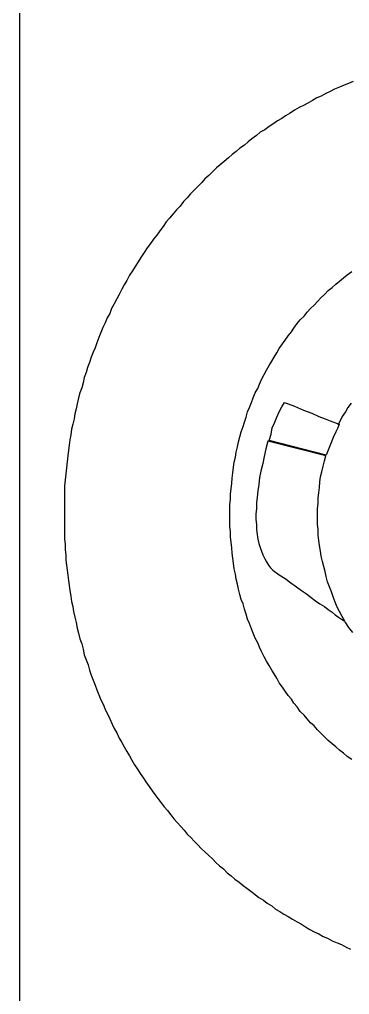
# Model space of a CAD drawing. Extents: x 11 to 591, y 39 to 419.
# Drawn here: x 11.22 to 24.2, y 299.62 to 337.97 of the extents above; entities that cross this region are included whole.
import ezdxf

# ---------------------------------------------------------------- set-up
doc = ezdxf.new("R2010")
doc.units = 0
doc.layers.get('0').update_dxf_attribs({"linetype": 'CONTINUOUS'})

msp = doc.modelspace()

# ---------------------------------------------------------------- linework, layer by layer
at = {"color": 5}
msp.add_line((11.215419, 418.930266), (11.215419, 38.955266), dxfattribs=at)
at = {"color": 3}
for p, q in [((23.615419, 335.230266), (23.440419, 335.130266)), ((23.815419, 335.305266), (23.615419, 335.230266)), ((23.990419, 335.380266), (23.815419, 335.305266)), ((24.165419, 335.455266), (23.990419, 335.380266)), ((24.340419, 335.530266), (24.165419, 335.455266)), ((22.915419, 334.880266), (22.740419, 334.780266)), ((23.090419, 334.955266), (22.915419, 334.880266)), ((23.265419, 335.055266), (23.090419, 334.955266)), ((23.440419, 335.130266), (23.265419, 335.055266)), ((22.215419, 334.505266), (22.040419, 334.405266)), ((22.390419, 334.580266), (22.215419, 334.505266)), ((22.565419, 334.680266), (22.390419, 334.580266)), ((22.740419, 334.780266), (22.565419, 334.680266)), ((21.540419, 334.080266), (21.365419, 333.980266)), ((21.690419, 334.180266), (21.540419, 334.080266)), ((21.865419, 334.280266), (21.690419, 334.180266)), ((22.040419, 334.405266), (21.865419, 334.280266)), ((21.040419, 333.755266), (20.865419, 333.630266)), ((21.190419, 333.855266), (21.040419, 333.755266)), ((21.365419, 333.980266), (21.190419, 333.855266)), ((20.365419, 333.280266), (20.215419, 333.155266)), ((20.540419, 333.405266), (20.365419, 333.280266)), ((20.690419, 333.530266), (20.540419, 333.405266)), ((20.865419, 333.630266), (20.690419, 333.530266)), ((19.890419, 332.905266), (19.740419, 332.780266)), ((20.065419, 333.030266), (19.890419, 332.905266)), ((20.215419, 333.155266), (20.065419, 333.030266)), ((19.440419, 332.530266), (19.265419, 332.380266)), ((19.590419, 332.655266), (19.440419, 332.530266)), ((19.740419, 332.780266), (19.590419, 332.655266)), ((18.965419, 332.130266), (18.815419, 331.980266)), ((19.115419, 332.255266), (18.965419, 332.130266)), ((19.265419, 332.380266), (19.115419, 332.255266)), ((18.665419, 331.830266), (18.515419, 331.705266)), ((18.815419, 331.980266), (18.665419, 331.830266)), ((18.240419, 331.405266), (18.090419, 331.255266)), ((18.390419, 331.555266), (18.240419, 331.405266)), ((18.515419, 331.705266), (18.390419, 331.555266)), ((17.940419, 331.105266), (17.815419, 330.955266)), ((18.090419, 331.255266), (17.940419, 331.105266)), ((17.540419, 330.630266), (17.390419, 330.480266)), ((17.665419, 330.805266), (17.540419, 330.630266)), ((17.815419, 330.955266), (17.665419, 330.805266)), ((17.265419, 330.330266), (17.115419, 330.155266)), ((17.390419, 330.480266), (17.265419, 330.330266)), ((16.865419, 329.830266), (16.740419, 329.655266)), ((16.990419, 330.005266), (16.865419, 329.830266)), ((17.115419, 330.155266), (16.990419, 330.005266)), ((16.615419, 329.480266), (16.490419, 329.330266)), ((16.740419, 329.655266), (16.615419, 329.480266)), ((16.365419, 329.155266), (16.240419, 328.980266)), ((16.490419, 329.330266), (16.365419, 329.155266)), ((16.115419, 328.805266), (15.990419, 328.605266)), ((16.240419, 328.980266), (16.115419, 328.805266)), ((15.890419, 328.430266), (15.765419, 328.255266)), ((15.990419, 328.605266), (15.890419, 328.430266)), ((15.540419, 327.905266), (15.440419, 327.705266)), ((15.665419, 328.080266), (15.540419, 327.905266)), ((15.765419, 328.255266), (15.665419, 328.080266)), ((15.340419, 327.530266), (15.240419, 327.355266)), ((15.440419, 327.705266), (15.340419, 327.530266)), ((15.140419, 327.155266), (15.040419, 326.980266)), ((15.240419, 327.355266), (15.140419, 327.155266)), ((14.940419, 326.780266), (14.840419, 326.605266)), ((15.040419, 326.980266), (14.940419, 326.780266)), ((14.765419, 326.405266), (14.665419, 326.230266)), ((14.840419, 326.605266), (14.765419, 326.405266)), ((14.590419, 326.030266), (14.490419, 325.855266)), ((14.665419, 326.230266), (14.590419, 326.030266)), ((14.415419, 325.655266), (14.340419, 325.455266)), ((14.490419, 325.855266), (14.415419, 325.655266)), ((14.265419, 325.255266), (14.190419, 325.055266)), ((14.340419, 325.455266), (14.265419, 325.255266)), ((14.115419, 324.880266), (14.040419, 324.680266)), ((14.190419, 325.055266), (14.115419, 324.880266)), ((13.965419, 324.480266), (13.890419, 324.280266)), ((14.040419, 324.680266), (13.965419, 324.480266)), ((13.840419, 324.080266), (13.765419, 323.880266)), ((13.890419, 324.280266), (13.840419, 324.080266)), ((13.715419, 323.680266), (13.665419, 323.480266)), ((13.765419, 323.880266), (13.715419, 323.680266)), ((13.665419, 323.480266), (13.590419, 323.280266)), ((13.540419, 323.080266), (13.490419, 322.855266)), ((13.590419, 323.280266), (13.540419, 323.080266)), ((13.440419, 322.655266), (13.390419, 322.455266)), ((13.490419, 322.855266), (13.440419, 322.655266)), ((13.365419, 322.255266), (13.315419, 322.055266)), ((13.390419, 322.455266), (13.365419, 322.255266)), ((13.265419, 321.855266), (13.240419, 321.630266)), ((13.315419, 322.055266), (13.265419, 321.855266)), ((13.190419, 321.430266), (13.165419, 321.230266)), ((13.240419, 321.630266), (13.190419, 321.430266)), ((13.140419, 321.030266), (13.115419, 320.805266)), ((13.165419, 321.230266), (13.140419, 321.030266)), ((13.115419, 320.805266), (12.990419, 319.630266)), ((12.990419, 319.630266), (12.990419, 319.430266)), ((12.990419, 319.430266), (12.990419, 319.205266)), ((12.990419, 319.205266), (12.990419, 318.980266)), ((12.990419, 318.980266), (12.990419, 318.780266)), ((12.990419, 318.780266), (12.990419, 318.555266)), ((12.990419, 318.555266), (12.990419, 318.355266)), ((12.990419, 318.355266), (12.990419, 318.130266)), ((12.990419, 318.130266), (12.990419, 317.930266)), ((12.990419, 317.930266), (12.990419, 317.730266)), ((12.990419, 317.730266), (12.990419, 317.530266)), ((12.990419, 317.530266), (13.015419, 317.330266)), ((13.015419, 317.330266), (13.015419, 317.105266)), ((13.015419, 317.105266), (13.040419, 316.905266)), ((13.040419, 316.905266), (13.040419, 316.705266)), ((13.040419, 316.705266), (13.065419, 316.505266)), ((13.065419, 316.505266), (13.090419, 316.305266)), ((13.090419, 316.305266), (13.115419, 316.105266)), ((13.115419, 316.105266), (13.140419, 315.905266)), ((13.140419, 315.905266), (13.165419, 315.705266)), ((13.165419, 315.705266), (13.190419, 315.505266)), ((13.190419, 315.505266), (13.240419, 315.280266)), ((13.240419, 315.280266), (13.265419, 315.080266)), ((13.265419, 315.080266), (13.315419, 314.880266)), ((13.315419, 314.880266), (13.340419, 314.680266)), ((13.340419, 314.680266), (13.390419, 314.455266)), ((13.390419, 314.455266), (13.440419, 314.255266)), ((13.440419, 314.255266), (13.490419, 314.030266)), ((13.490419, 314.030266), (13.540419, 313.830266)), ((13.540419, 313.830266), (13.590419, 313.605266)), ((13.590419, 313.605266), (13.665419, 313.405266)), ((13.665419, 313.405266), (13.715419, 313.205266)), ((13.715419, 313.205266), (13.765419, 312.980266)), ((13.765419, 312.980266), (13.840419, 312.780266)), ((13.840419, 312.780266), (13.915419, 312.580266)), ((13.915419, 312.580266), (13.965419, 312.380266)), ((13.965419, 312.380266), (14.040419, 312.180266)), ((14.040419, 312.180266), (14.115419, 311.980266)), ((14.115419, 311.980266), (14.190419, 311.780266)), ((14.190419, 311.780266), (14.265419, 311.605266)), ((14.265419, 311.605266), (14.340419, 311.405266)), ((14.340419, 311.405266), (14.415419, 311.205266)), ((14.415419, 311.205266), (14.515419, 311.005266)), ((14.515419, 311.005266), (14.590419, 310.830266)), ((14.590419, 310.830266), (14.690419, 310.630266)), ((14.690419, 310.630266), (14.765419, 310.455266)), ((14.765419, 310.455266), (14.865419, 310.255266)), ((14.865419, 310.255266), (14.940419, 310.080266)), ((14.940419, 310.080266), (15.040419, 309.905266)), ((15.040419, 309.905266), (15.140419, 309.705266)), ((15.140419, 309.705266), (15.240419, 309.530266)), ((15.240419, 309.530266), (15.340419, 309.355266)), ((15.340419, 309.355266), (15.440419, 309.180266)), ((15.440419, 309.180266), (15.540419, 309.005266)), ((15.540419, 309.005266), (15.640419, 308.830266)), ((15.640419, 308.830266), (15.740419, 308.655266)), ((15.740419, 308.655266), (15.865419, 308.480266)), ((15.865419, 308.480266), (15.965419, 308.305266)), ((15.965419, 308.305266), (16.090419, 308.130266)), ((16.090419, 308.130266), (16.190419, 307.980266)), ((16.190419, 307.980266), (16.315419, 307.805266)), ((16.315419, 307.805266), (16.440419, 307.630266)), ((16.440419, 307.630266), (16.540419, 307.480266)), ((16.540419, 307.480266), (16.665419, 307.330266)), ((16.665419, 307.330266), (16.790419, 307.155266)), ((16.790419, 307.155266), (16.915419, 307.005266)), ((16.915419, 307.005266), (17.040419, 306.855266)), ((17.040419, 306.855266), (17.165419, 306.680266)), ((17.165419, 306.680266), (17.290419, 306.530266)), ((17.290419, 306.530266), (17.415419, 306.380266)), ((17.415419, 306.380266), (17.565419, 306.230266)), ((17.565419, 306.230266), (17.690419, 306.080266)), ((17.690419, 306.080266), (17.815419, 305.930266)), ((17.815419, 305.930266), (17.965419, 305.780266)), ((17.965419, 305.780266), (18.090419, 305.655266)), ((18.090419, 305.655266), (18.240419, 305.505266)), ((18.240419, 305.505266), (18.365419, 305.355266)), ((18.365419, 305.355266), (18.515419, 305.230266)), ((18.515419, 305.230266), (18.665419, 305.080266)), ((18.665419, 305.080266), (18.815419, 304.955266)), ((18.815419, 304.955266), (18.940419, 304.805266)), ((18.940419, 304.805266), (19.090419, 304.680266)), ((19.090419, 304.680266), (19.240419, 304.555266)), ((19.240419, 304.555266), (19.390419, 304.405266)), ((19.390419, 304.405266), (19.540419, 304.280266)), ((19.540419, 304.280266), (19.690419, 304.155266)), ((19.690419, 304.155266), (19.865419, 304.030266)), ((19.865419, 304.030266), (20.015419, 303.905266)), ((20.015419, 303.905266), (20.165419, 303.805266)), ((20.165419, 303.805266), (20.315419, 303.680266)), ((20.315419, 303.680266), (20.490419, 303.555266)), ((20.490419, 303.555266), (20.640419, 303.430266)), ((20.640419, 303.430266), (20.815419, 303.330266)), ((20.815419, 303.330266), (20.965419, 303.205266)), ((20.965419, 303.205266), (21.140419, 303.105266)), ((21.140419, 303.105266), (21.290419, 302.980266)), ((21.290419, 302.980266), (21.465419, 302.880266)), ((21.465419, 302.880266), (21.615419, 302.780266)), ((21.615419, 302.780266), (21.790419, 302.680266)), ((21.790419, 302.680266), (21.965419, 302.580266)), ((21.965419, 302.580266), (22.140419, 302.480266)), ((22.140419, 302.480266), (22.315419, 302.380266)), ((22.315419, 302.380266), (22.465419, 302.280266)), ((22.465419, 302.280266), (22.640419, 302.180266)), ((22.640419, 302.180266), (22.815419, 302.080266)), ((22.815419, 302.080266), (22.990419, 302.005266)), ((22.990419, 302.005266), (23.165419, 301.905266)), ((23.165419, 301.905266), (23.340419, 301.830266)), ((23.340419, 301.830266), (23.515419, 301.730266)), ((23.515419, 301.730266), (23.715419, 301.655266)), ((23.715419, 301.655266), (23.890419, 301.580266)), ((23.890419, 301.580266), (24.065419, 301.480266)), ((24.065419, 301.480266), (24.240419, 301.405266))]:
    msp.add_line(p, q, dxfattribs=at)
at = {"color": 1}
for p, q in [((23.965419, 327.805266), (24.115419, 327.930266)), ((24.115419, 327.930266), (24.290419, 328.055266)), ((23.515419, 327.430266), (23.665419, 327.555266)), ((23.665419, 327.555266), (23.815419, 327.680266)), ((23.815419, 327.680266), (23.965419, 327.805266)), ((23.090419, 327.030266), (23.215419, 327.155266)), ((23.215419, 327.155266), (23.365419, 327.305266)), ((23.365419, 327.305266), (23.515419, 327.430266)), ((22.815419, 326.730266), (22.940419, 326.880266)), ((22.940419, 326.880266), (23.090419, 327.030266)), ((22.415419, 326.305266), (22.540419, 326.455266)), ((22.540419, 326.455266), (22.665419, 326.605266)), ((22.665419, 326.605266), (22.815419, 326.730266)), ((22.015419, 325.830266), (22.140419, 326.005266)), ((22.140419, 326.005266), (22.265419, 326.155266)), ((22.265419, 326.155266), (22.415419, 326.305266)), ((21.790419, 325.530266), (21.915419, 325.680266)), ((21.915419, 325.680266), (22.015419, 325.830266)), ((21.565419, 325.205266), (21.665419, 325.355266)), ((21.665419, 325.355266), (21.790419, 325.530266)), ((21.240419, 324.680266), (21.340419, 324.855266)), ((21.340419, 324.855266), (21.440419, 325.030266)), ((21.440419, 325.030266), (21.565419, 325.205266)), ((21.040419, 324.355266), (21.140419, 324.530266)), ((21.140419, 324.530266), (21.240419, 324.680266)), ((20.840419, 324.005266), (20.940419, 324.180266)), ((20.940419, 324.180266), (21.040419, 324.355266)), ((20.665419, 323.630266), (20.740419, 323.805266)), ((20.740419, 323.805266), (20.840419, 324.005266)), ((20.490419, 323.280266), (20.590419, 323.455266)), ((20.590419, 323.455266), (20.665419, 323.630266)), ((20.340419, 322.905266), (20.415419, 323.080266)), ((20.415419, 323.080266), (20.490419, 323.280266)), ((20.140419, 322.330266), (20.190419, 322.530266)), ((20.190419, 322.530266), (20.265419, 322.705266)), ((20.265419, 322.705266), (20.340419, 322.905266)), ((21.340419, 322.330266), (21.440419, 322.530266)), ((21.440419, 322.530266), (21.540419, 322.730266)), ((21.540419, 322.730266), (21.640419, 322.905266)), ((21.640419, 322.905266), (22.040419, 322.755266)), ((22.040419, 322.755266), (22.390419, 322.605266)), ((22.390419, 322.605266), (22.715419, 322.480266)), ((24.040419, 322.530266), (23.915419, 322.355266)), ((24.140419, 322.705266), (24.040419, 322.530266)), ((24.265419, 322.880266), (24.140419, 322.705266)), ((20.065419, 322.130266), (20.140419, 322.330266)), ((21.265419, 322.130266), (21.340419, 322.330266)), ((22.715419, 322.480266), (22.990419, 322.355266)), ((22.990419, 322.355266), (23.240419, 322.255266)), ((23.240419, 322.255266), (23.440419, 322.180266)), ((23.440419, 322.180266), (23.790419, 322.055266)), ((23.840419, 322.180266), (23.740419, 322.005266)), ((23.915419, 322.355266), (23.840419, 322.180266)), ((19.940419, 321.755266), (20.015419, 321.955266)), ((20.015419, 321.955266), (20.065419, 322.130266)), ((21.115419, 321.655266), (21.165419, 321.905266)), ((21.165419, 321.905266), (21.265419, 322.130266)), ((23.740419, 321.905266), (23.665419, 321.755266)), ((23.790419, 322.055266), (23.740419, 321.905266)), ((19.840419, 321.355266), (19.890419, 321.555266)), ((19.890419, 321.555266), (19.940419, 321.755266)), ((21.040419, 321.405266), (21.115419, 321.655266)), ((23.290419, 320.830266), (21.040419, 321.405266)), ((23.565419, 321.530266), (23.440419, 321.230266)), ((23.665419, 321.755266), (23.565419, 321.530266)), ((19.740419, 320.955266), (19.790419, 321.155266)), ((19.790419, 321.155266), (19.840419, 321.355266)), ((23.440419, 321.230266), (23.290419, 320.830266)), ((19.665419, 320.555266), (19.715419, 320.755266)), ((19.715419, 320.755266), (19.740419, 320.955266)), ((19.615419, 320.130266), (19.640419, 320.355266)), ((19.640419, 320.355266), (19.665419, 320.555266)), ((19.565419, 319.730266), (19.590419, 319.930266)), ((19.590419, 319.930266), (19.615419, 320.130266)), ((19.515419, 319.305266), (19.540419, 319.505266)), ((19.540419, 319.505266), (19.565419, 319.730266)), ((19.490419, 318.880266), (19.515419, 319.105266)), ((19.515419, 319.105266), (19.515419, 319.305266)), ((19.490419, 318.680266), (19.490419, 318.880266)), ((19.490419, 318.455266), (19.490419, 318.680266)), ((19.490419, 318.230266), (19.490419, 318.455266)), ((19.490419, 318.030266), (19.490419, 318.230266)), ((19.515419, 317.830266), (19.490419, 318.030266)), ((19.515419, 317.605266), (19.515419, 317.830266)), ((19.540419, 317.405266), (19.515419, 317.605266)), ((19.565419, 317.180266), (19.540419, 317.405266)), ((19.590419, 316.980266), (19.565419, 317.180266)), ((19.615419, 316.780266), (19.590419, 316.980266)), ((19.640419, 316.580266), (19.615419, 316.780266)), ((19.665419, 316.355266), (19.640419, 316.580266)), ((19.715419, 316.155266), (19.665419, 316.355266)), ((19.740419, 315.955266), (19.715419, 316.155266)), ((19.790419, 315.755266), (19.740419, 315.955266)), ((19.840419, 315.555266), (19.790419, 315.755266)), ((19.890419, 315.355266), (19.840419, 315.555266)), ((19.940419, 315.155266), (19.890419, 315.355266)), ((20.015419, 314.980266), (19.940419, 315.155266)), ((20.065419, 314.780266), (20.015419, 314.980266)), ((20.140419, 314.580266), (20.065419, 314.780266)), ((20.190419, 314.380266), (20.140419, 314.580266)), ((20.265419, 314.205266), (20.190419, 314.380266)), ((20.340419, 314.005266), (20.265419, 314.205266)), ((24.015419, 314.280266), (24.165419, 314.055266)), ((20.415419, 313.830266), (20.340419, 314.005266)), ((20.490419, 313.630266), (20.415419, 313.830266)), ((24.165419, 314.055266), (24.315419, 313.855266)), ((20.590419, 313.455266), (20.490419, 313.630266)), ((20.665419, 313.280266), (20.590419, 313.455266)), ((20.740419, 313.105266), (20.665419, 313.280266)), ((20.840419, 312.905266), (20.740419, 313.105266)), ((20.940419, 312.730266), (20.840419, 312.905266)), ((21.040419, 312.555266), (20.940419, 312.730266)), ((21.140419, 312.380266), (21.040419, 312.555266)), ((21.240419, 312.230266), (21.140419, 312.380266)), ((21.340419, 312.055266), (21.240419, 312.230266)), ((21.440419, 311.880266), (21.340419, 312.055266)), ((21.565419, 311.705266), (21.440419, 311.880266)), ((21.665419, 311.555266), (21.565419, 311.705266)), ((21.790419, 311.380266), (21.665419, 311.555266)), ((21.915419, 311.230266), (21.790419, 311.380266)), ((22.015419, 311.080266), (21.915419, 311.230266)), ((22.140419, 310.930266), (22.015419, 311.080266)), ((22.265419, 310.755266), (22.140419, 310.930266)), ((22.415419, 310.605266), (22.265419, 310.755266)), ((22.540419, 310.455266), (22.415419, 310.605266)), ((22.665419, 310.305266), (22.540419, 310.455266)), ((22.815419, 310.180266), (22.665419, 310.305266)), ((22.940419, 310.030266), (22.815419, 310.180266)), ((23.090419, 309.880266), (22.940419, 310.030266)), ((23.215419, 309.755266), (23.090419, 309.880266)), ((23.365419, 309.605266), (23.215419, 309.755266)), ((23.515419, 309.480266), (23.365419, 309.605266)), ((23.665419, 309.355266), (23.515419, 309.480266)), ((23.815419, 309.230266), (23.665419, 309.355266)), ((23.965419, 309.105266), (23.815419, 309.230266)), ((24.115419, 308.980266), (23.965419, 309.105266)), ((24.290419, 308.855266), (24.115419, 308.980266))]:
    msp.add_line(p, q, dxfattribs=at)
at = {"color": 7}
for p, q in [((20.990419, 321.380266), (20.915419, 321.080266)), ((23.265419, 320.805266), (20.990419, 321.380266)), ((20.915419, 321.080266), (20.840419, 320.780266)), ((20.840419, 320.780266), (20.790419, 320.505266)), ((23.215419, 320.605266), (23.265419, 320.805266)), ((20.790419, 320.505266), (20.715419, 320.205266)), ((23.115419, 320.180266), (23.165419, 320.405266)), ((23.165419, 320.405266), (23.215419, 320.605266)), ((20.665419, 319.955266), (20.640419, 319.680266)), ((20.715419, 320.205266), (20.665419, 319.955266)), ((23.040419, 319.780266), (23.065419, 319.980266)), ((23.065419, 319.980266), (23.115419, 320.180266)), ((20.640419, 319.680266), (20.590419, 319.430266)), ((22.990419, 319.355266), (23.015419, 319.555266)), ((23.015419, 319.555266), (23.040419, 319.780266)), ((20.565419, 319.180266), (20.540419, 318.955266)), ((20.590419, 319.430266), (20.565419, 319.180266)), ((22.965419, 319.155266), (22.990419, 319.355266)), ((22.965419, 318.930266), (22.965419, 319.155266)), ((20.540419, 318.730266), (20.515419, 318.505266)), ((20.540419, 318.955266), (20.540419, 318.730266)), ((22.940419, 318.730266), (22.965419, 318.930266)), ((22.940419, 318.530266), (22.940419, 318.730266)), ((20.515419, 318.505266), (20.515419, 318.305266)), ((20.515419, 318.305266), (20.540419, 318.105266)), ((22.940419, 318.305266), (22.940419, 318.530266)), ((22.940419, 318.105266), (22.940419, 318.305266)), ((20.540419, 318.105266), (20.540419, 317.905266)), ((22.965419, 317.905266), (22.940419, 318.105266)), ((20.540419, 317.905266), (20.565419, 317.705266)), ((20.565419, 317.705266), (20.590419, 317.530266)), ((22.965419, 317.680266), (22.965419, 317.905266)), ((22.990419, 317.480266), (22.965419, 317.680266)), ((20.590419, 317.530266), (20.640419, 317.355266)), ((20.640419, 317.355266), (20.690419, 317.205266)), ((20.690419, 317.205266), (20.740419, 317.055266)), ((23.015419, 317.280266), (22.990419, 317.480266)), ((23.065419, 317.055266), (23.015419, 317.280266)), ((20.740419, 317.055266), (20.790419, 316.905266)), ((20.790419, 316.905266), (20.865419, 316.755266)), ((23.090419, 316.855266), (23.065419, 317.055266)), ((23.140419, 316.655266), (23.090419, 316.855266)), ((20.865419, 316.755266), (20.940419, 316.630266)), ((20.940419, 316.630266), (21.015419, 316.505266)), ((21.015419, 316.505266), (21.090419, 316.405266)), ((21.090419, 316.405266), (21.190419, 316.305266)), ((23.190419, 316.455266), (23.140419, 316.655266)), ((23.240419, 316.255266), (23.190419, 316.455266)), ((21.190419, 316.305266), (21.440419, 316.130266)), ((21.440419, 316.130266), (21.665419, 315.980266)), ((23.290419, 316.055266), (23.240419, 316.255266)), ((23.340419, 315.855266), (23.290419, 316.055266)), ((21.665419, 315.980266), (21.890419, 315.805266)), ((21.890419, 315.805266), (22.115419, 315.655266)), ((22.115419, 315.655266), (22.315419, 315.505266)), ((23.415419, 315.655266), (23.340419, 315.855266)), ((23.490419, 315.455266), (23.415419, 315.655266)), ((22.315419, 315.505266), (22.515419, 315.380266)), ((22.515419, 315.380266), (22.690419, 315.230266)), ((23.565419, 315.255266), (23.490419, 315.455266)), ((23.640419, 315.055266), (23.565419, 315.255266)), ((22.690419, 315.230266), (22.865419, 315.105266)), ((22.865419, 315.105266), (23.040419, 314.980266)), ((23.040419, 314.980266), (23.215419, 314.880266)), ((23.215419, 314.880266), (23.365419, 314.755266)), ((23.715419, 314.855266), (23.640419, 315.055266)), ((23.815419, 314.680266), (23.715419, 314.855266)), ((23.365419, 314.755266), (23.515419, 314.655266)), ((23.515419, 314.655266), (23.640419, 314.555266)), ((23.640419, 314.555266), (23.765419, 314.455266)), ((23.915419, 314.480266), (23.815419, 314.680266)), ((24.015419, 314.305266), (23.915419, 314.480266)), ((23.765419, 314.455266), (23.890419, 314.380266)), ((23.890419, 314.380266), (24.015419, 314.305266))]:
    msp.add_line(p, q, dxfattribs=at)

doc.saveas('drawing.dxf')
